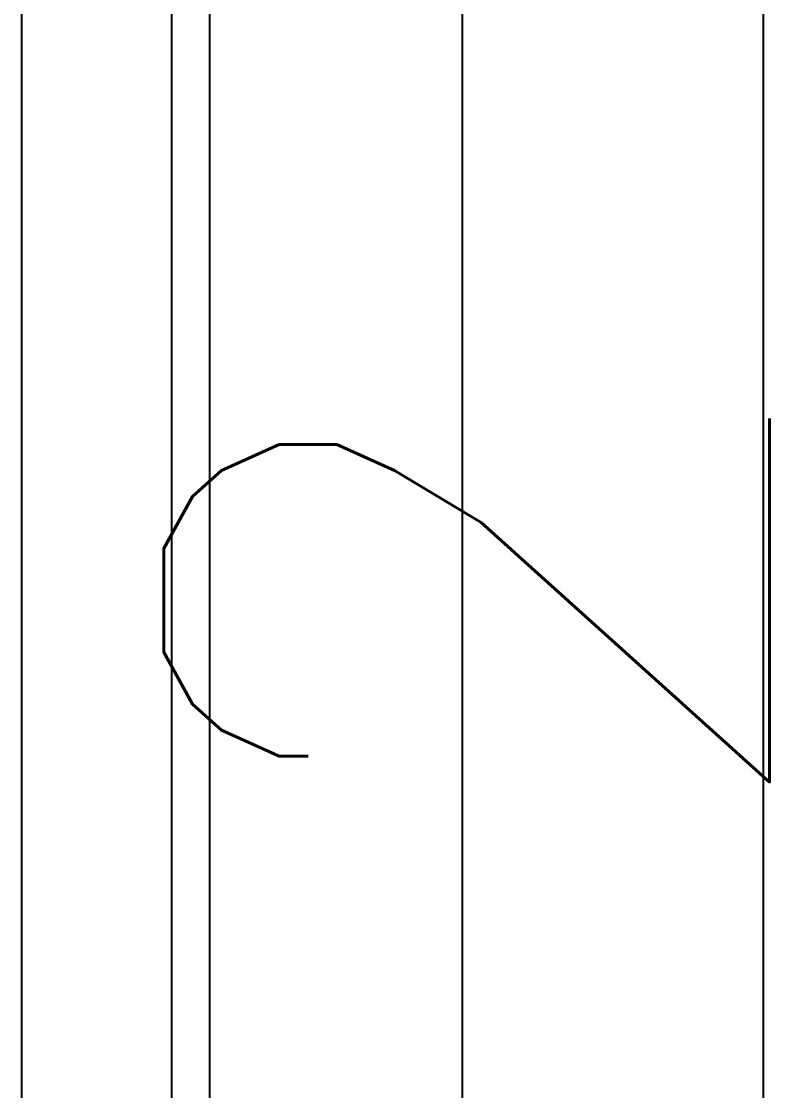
# Model space of a CAD drawing. Header units: inches. Extents: x 567429 to 582707, y 126347 to 133675.
# Drawn here: x 579785.49 to 579797.42, y 129172.81 to 129189.87 of the extents above; entities that cross this region are included whole.
import ezdxf

# ---------------------------------------------------------------- set-up
doc = ezdxf.new("R2010")
doc.units = ezdxf.units.IN
doc.header["$MEASUREMENT"] = 0
for name, color, linetype in [('BORD', 3, 'Continuous'), ('mobl', 11, 'Continuous'), ('wall kanaf', 4, 'Continuous')]:
    doc.layers.add(name, color=color, linetype=linetype)
doc.styles.add('ROMANS', font='romans.shx')

# ---------------------------------------------------------------- blocks, each defined once
blk = doc.blocks.new('BOARD1')
at = {"layer": 'BORD', "color": 4}
blk.add_line((-77.345, 2.639), (98.928, 2.639), dxfattribs=at)
at = {"layer": 'BORD'}
for p, q in [((-33.516, 0), (33.516, 0)), ((33.516, -10.387), (-33.516, -10.387))]:
    blk.add_line(p, q, dxfattribs=at)
at = {"layer": 'BORD', "color": 3}
blk.add_line((-30.192, -5.106), (29.101, -5.106), dxfattribs=at)
at = {"layer": 'BORD', "color": 2, "style": 'ROMANS'}
blk.add_text('2', height=10.644, dxfattribs=at).set_placement((-8.721, -10.5))

msp = doc.modelspace()

# ---------------------------------------------------------------- linework, layer by layer
at = {"layer": 'mobl', "color": 15}
msp.add_line((579788.486, 129239.203), (579788.486, 129149.203), dxfattribs=at)
at = {"layer": 'wall kanaf', "color": 15, "lineweight": 20, "ltscale": 0.1}
msp.add_line((579785.486, 129445.289), (579785.486, 129020.789), dxfattribs=at)

# ---------------------------------------------------------------- block references
at = {"layer": 'BORD', "ltscale": 5, "xscale": 0.9077507259660533, "yscale": 0.9077507259660533, "zscale": 0.9077507259660533, "rotation": 90.00288558390875}
msp.add_blockref('BOARD1', (579787.887, 129184.408), dxfattribs=at)

doc.saveas('drawing.dxf')
